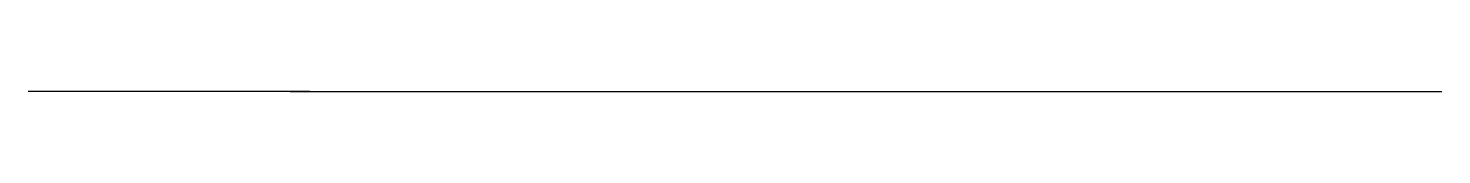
# Model space of a CAD drawing. Header units: metres. Extents: x -0.392 to -0.05, y -0.009 to -0.009.
import ezdxf

# ---------------------------------------------------------------- set-up
doc = ezdxf.new("R2010")
doc.units = ezdxf.units.M
doc.layers.add('dxf$rud', color=18, linetype='Continuous', true_color=0x000000)

msp = doc.modelspace()

# ---------------------------------------------------------------- linework, layer by layer
at = {"layer": 'dxf$rud', "extrusion": (-3.8658e-15, -1, 1.99617e-16)}
msp.add_open_spline([(-0.32349, -0.00894), (-0.32362, -0.00894, -0.00088), (-0.32597, -0.00894, -0.01652), (-0.33042, -0.00894, -0.04694), (-0.33658, -0.00894, -0.09128), (-0.34242, -0.00894, -0.13567), (-0.34795, -0.00894, -0.1801), (-0.35315, -0.00894, -0.22457), (-0.35803, -0.00894, -0.26908), (-0.3626, -0.00894, -0.31361), (-0.36684, -0.00894, -0.35819), (-0.37076, -0.00894, -0.40279), (-0.37436, -0.00894, -0.44741), (-0.37764, -0.00894, -0.49206), (-0.3806, -0.00894, -0.53674), (-0.38324, -0.00894, -0.58143), (-0.38555, -0.00894, -0.62614), (-0.38754, -0.00894, -0.67087), (-0.38921, -0.00894, -0.71561), (-0.39056, -0.00894, -0.76036), (-0.39125, -0.00894, -0.7902), (-0.39154, -0.00894, -0.80513)], degree=3, knots=[3.940264, 3.940264, 3.940264, 3.940264, 4, 5, 6, 7, 8, 9, 10, 11, 12, 13, 14, 15, 16, 17, 18, 19, 20, 21, 22, 22, 22, 22], dxfattribs=at)
at = {"layer": 'dxf$rud', "extrusion": (4.0515e-15, 1, -1.15288e-15)}
msp.add_open_spline([(-0.32826, -0.00894, -0.80513), (-0.31174, -0.00894, -0.80513), (-0.27898, -0.00894, -0.79872), (-0.23479, -0.00894, -0.77517), (-0.20026, -0.00894, -0.73888), (-0.17781, -0.00894, -0.69448), (-0.15954, -0.00894, -0.64853), (-0.14417, -0.00894, -0.60147), (-0.13128, -0.00894, -0.5537), (-0.12038, -0.00894, -0.50543), (-0.11101, -0.00894, -0.45685), (-0.10273, -0.00894, -0.40807), (-0.09503, -0.00894, -0.3592), (-0.08777, -0.00894, -0.31027), (-0.08094, -0.00894, -0.26127), (-0.07449, -0.00894, -0.21222), (-0.06838, -0.00894, -0.16312), (-0.06258, -0.00894, -0.11399), (-0.05703, -0.00894, -0.06483), (-0.05292, -0.00894, -0.02683), (-0.05064, -0.00894, -0.00522), (-0.05009, -0.00894)], degree=3, knots=[0, 0, 0, 0, 1, 2, 3, 4, 5, 6, 7, 8, 9, 10, 11, 12, 13, 14, 15, 16, 17, 18, 18.317997, 18.317997, 18.317997, 18.317997], dxfattribs=at)

doc.saveas('drawing.dxf')
